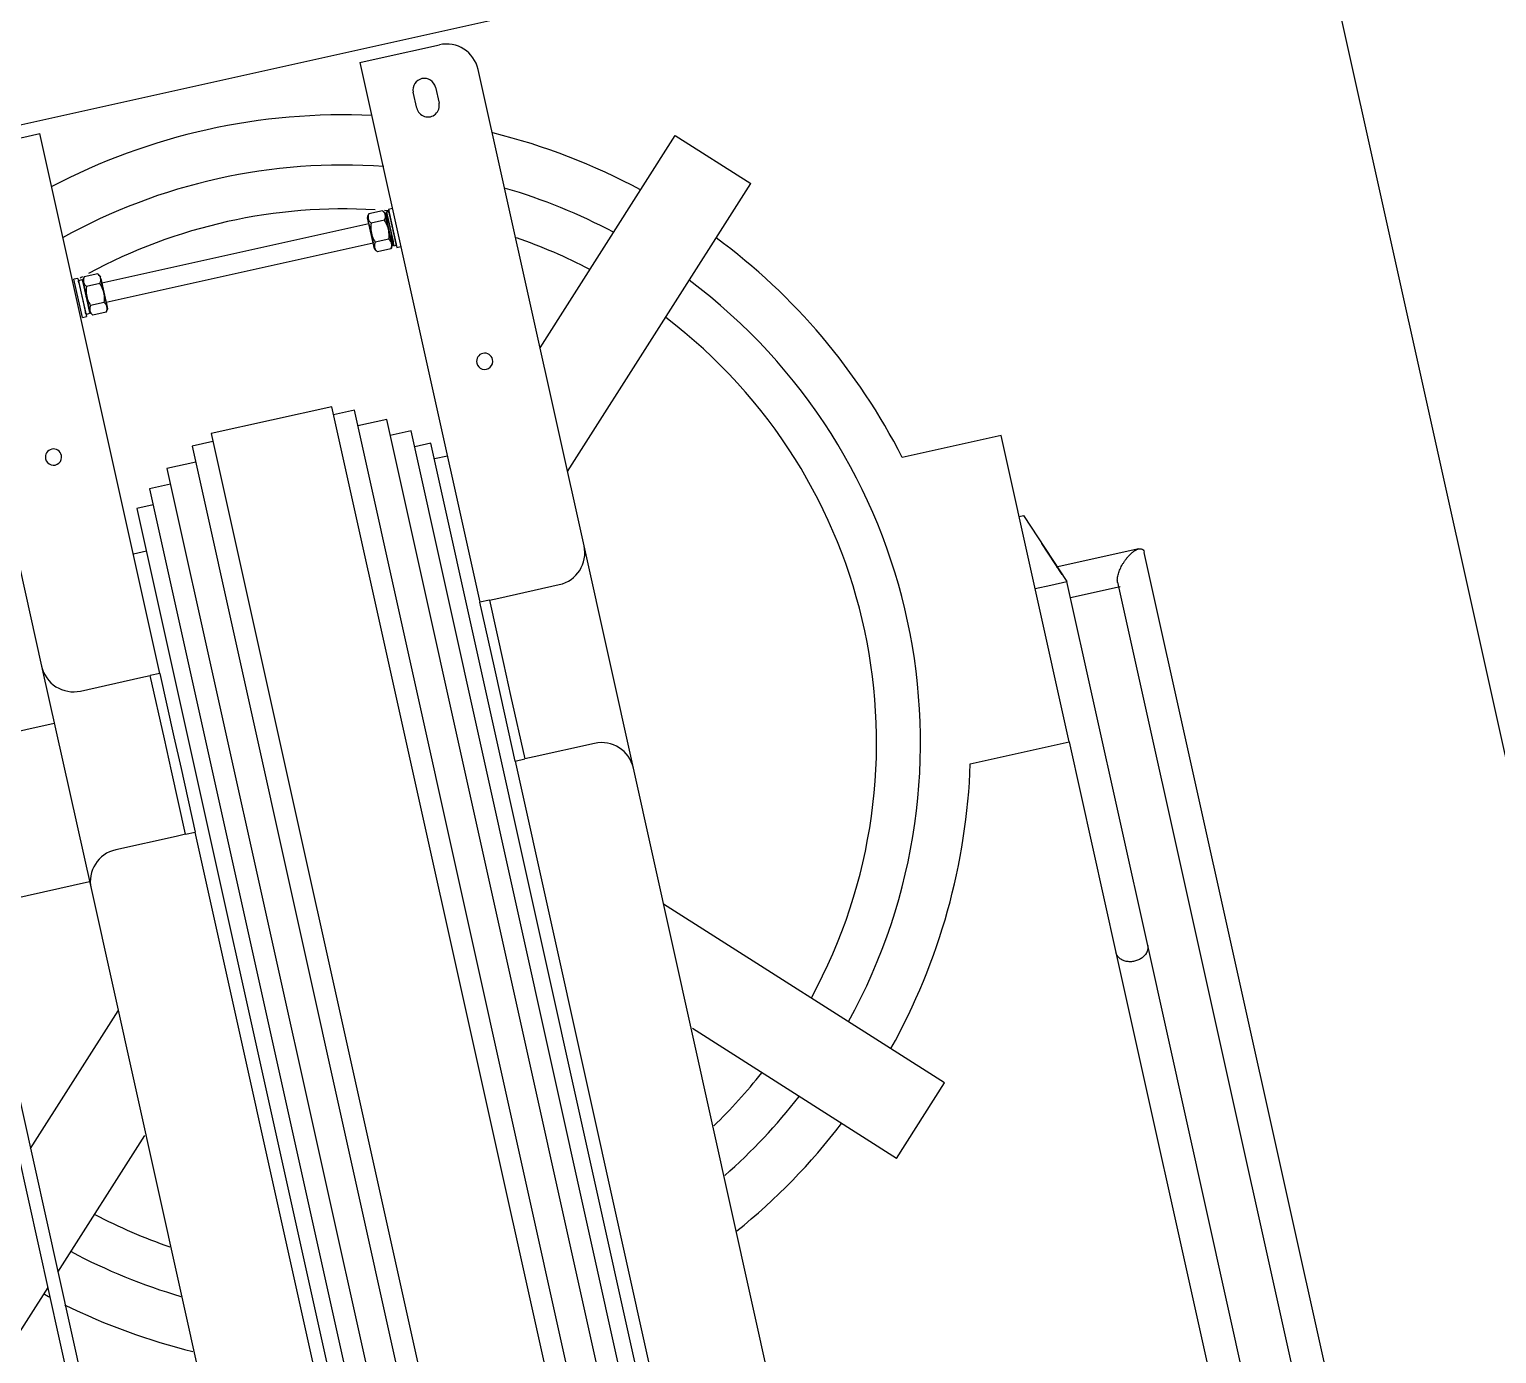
# Model space of a CAD drawing. Header units: millimetres. Extents: x -1534340 to 1713810, y -1348191 to 1114081.
# Drawn here: x 1305685 to 1306587, y -649698 to -648884 of the extents above; entities that cross this region are included whole.
import ezdxf

# ---------------------------------------------------------------- set-up
doc = ezdxf.new("R2010")
doc.units = ezdxf.units.MM
doc.header["$LTSCALE"] = 100
for name, color, linetype in [('ccu12-Manh', 8, 'Continuous'), ('KT-Kich thuoc', 9, 'Continuous'), ('SPE-MEP-Electric', 46, 'Continuous'), ('Xref_ST_MBDV Cot vach 30.7.2022$0$Xref_ST_MBDV Cot vach 30.7.2022|Xref_ST_MBDV Cot vach 30.7.2022|Xref_ST_MBDV Cot vach 30.7.2022|Xref_ST_MBDV Cot vach 30.7.2022|A-WALL-PATT', 251, 'Continuous')]:
    doc.layers.add(name, color=color, linetype=linetype)

# ---------------------------------------------------------------- blocks, each defined once
blk = doc.blocks.new('Xref_ST_MBDV Cot vach 30.7.2022$0$Tuong Vay01-flat-1')
at = {"layer": 'Xref_ST_MBDV Cot vach 30.7.2022$0$Xref_ST_MBDV Cot vach 30.7.2022|Xref_ST_MBDV Cot vach 30.7.2022|Xref_ST_MBDV Cot vach 30.7.2022|Xref_ST_MBDV Cot vach 30.7.2022|A-WALL-PATT'}
h = blk.add_hatch(dxfattribs=at)
h.set_pattern_fill('ACET-2D-VATLIEU04', color=256, scale=50, pattern_type=2)
h.set_pattern_definition([(50, (-11139561.84, -1407213.45), (-225.902474, 189.5546825), [37.5, -412.5]), (355, (-11139561.84, -1407213.45), (32.127212, 367.215716), [30, -330]), (100.4514, (-11139531.95, -1407216.06), (-341.231527, -62.944187), [31.870095, -350.571056]), (46.1842, (-11139561.84, -1407113.45), (-319.180497, 306.252097), [56.25, -618.75]), (96.6356, (-11139517.37, -1407120.34), (-516.995922, -60.144022), [47.805144, -525.8565]), (351.1842, (-11139561.84, -1407113.45), (84.740774, 546.39543), [45, -495]), (21, (-11139511.84, -1407138.45), (-105.680822, 275.3079534), [37.5, -412.5]), (326, (-11139511.84, -1407138.45), (206.128805, 305.59852), [30, -330]), (71.4514, (-11139486.97, -1407155.22), (-328.963765, 110.380101), [31.870095, -350.571056]), (37.5, (-11139561.84, -1407213.45), (-78.1345294, 101.8269012), [0, -326, 0, -335, 0, -331.25]), (7.5, (-11139561.84, -1407213.45), (-23.2793464, 176.824191), [0, -191, 0, -318.5, 0, -126.25]), (327.5, (-11139673.34, -1407213.45), (71.9444175, 112.9301145), [0, -125, 0, -390, 0, -517.5000003]), (317.5, (-11139723.34, -1407213.45), (158.0205496, 172.449169), [0, -162.5, 0, -259, 0, -367.5]), (45, (-11139561.84, -1407213.45), (-150.260191, 150.260191), []), (45, (-11139561.84, -1407152.2), (-150.260191, 150.260191), [])])
h.paths.add_polyline_path([(-82665.42, -118500.01), (-81837.42, -121132.03), (-80902.72, -123728.08), (-79862.88, -126283.84), (-78719.64, -128795.04), (-77474.9, -131257.52), (-76130.73, -133667.15), (-74689.38, -136019.95), (-73153.23, -138311.98), (-71524.86, -140539.43), (-69806.97, -142698.6), (-68002.42, -144785.88), (-66114.21, -146797.8), (-64145.5, -148731.01), (-62099.55, -150582.3), (-59979.78, -152348.57), (-57789.72, -154026.89), (-55533, -155614.47), (-53213.4, -157108.65), (-50834.77, -158506.95), (-48401.07, -159807.05), (-45916.36, -161006.78), (-43384.77, -162104.14), (-40810.51, -163097.3), (-38197.89, -163984.61), (-35551.23, -164764.6), (-32874.96, -165435.95), (-30173.53, -165997.57), (-27451.45, -166448.5), (-24701.85, -166789.32), (-4396.73, -168938.26), (36420.02, -167648.22), (41836.49, -160718.64), (12445.39, -24367.66), (8472.91, -9248.97), (-4718.71, -5521.4), (-10557.46, -9946.82), (-34021.19, -27848.25), (-39776.65, -32008.57), (-41248.86, -35293.77), (-45787.32, -38574.38), (-49368.49, -38942), (-57644.19, -44924.07), (-59844.65, -46601.45), (-61968.93, -48362.3), (-64019.6, -50208.35), (-65993.25, -52136.53), (-67886.59, -54143.62), (-69696.47, -56226.28), (-71419.87, -58381.05), (-73053.94, -60604.33), (-74595.93, -62892.43), (-76043.3, -65241.53), (-77393.62, -67647.73), (-78644.64, -70107.01), (-79794.3, -72615.29), (-80840.66, -75168.38), (-81782, -77762.03), (-82616.74, -80391.93), (-83343.48, -83053.69), (-83961.03, -85742.89), (-84468.35, -88455.04), (-84864.6, -91185.63), (-85149.11, -93930.12), (-85321.41, -96683.6), (-85381.3, -99529.51), (-85328.5, -102200.84), (-85163.21, -104955.39), (-84885.7, -107700.59), (-84496.43, -110432.19), (-83996.05, -113145.63), (-83385.37, -115836.4)], flags=16)
h.paths.add_polyline_path([(-83625.46, -118780.63), (-82785.21, -121451.59), (-81836.68, -124086.04), (-80781.46, -126679.6), (-79621.31, -129227.95), (-78358.15, -131726.85), (-76994.1, -134172.14), (-75531.43, -136559.73), (-73972.56, -138885.67), (-72320.1, -141146.07), (-70576.8, -143337.18), (-68745.55, -145455.33), (-66829.42, -147497.01), (-64831.58, -149458.82), (-62755.37, -151337.49), (-60604.25, -153129.89), (-58381.78, -154833.04), (-56091.69, -156444.1), (-53737.77, -157960.38), (-51323.96, -159379.37), (-48854.26, -160698.7), (-46332.79, -161916.18), (-43763.75, -163029.77), (-41151.42, -164037.62), (-38500.15, -164938.06), (-35814.34, -165729.58), (-33098.48, -166410.87), (-30357.09, -166980.79), (-27594.73, -167438.39), (-24815.99, -167782.83), (-4433.74, -169939.93), (36919.56, -168632.94), (42912.69, -160965.6), (13418.23, -24135.12), (9294.84, -8442.07), (-4925.94, -4423.69), (-11162.76, -9150.82), (-34617.48, -27045.38), (-40579.63, -31355.1), (-42051.84, -34640.3), (-46155.98, -37606.97), (-49737.15, -37974.59), (-58240.31, -44121.08), (-60467.12, -45818.54), (-62622.82, -47605.44), (-64703.82, -49478.79), (-66706.66, -51435.49), (-68628.01, -53472.27), (-70464.67, -55585.74), (-72213.56, -57772.38), (-73871.8, -60028.55), (-75436.6, -62350.49), (-76905.37, -64734.35), (-78275.67, -67176.14), (-79545.2, -69671.8), (-80711.86, -72217.17), (-81773.71, -74808.03), (-82728.97, -77440.05), (-83576.05, -80108.85), (-84313.55, -82809.98), (-84940.23, -85538.96), (-85455.06, -88291.23), (-85857.17, -91062.22), (-86145.89, -93847.3), (-86320.76, -96641.84), (-86381.51, -99528.87), (-86327.91, -102240.68), (-86160.19, -105035.66), (-85878.58, -107821.47), (-85483.55, -110593.48), (-84975.76, -113347.05), (-84356.06, -116077.62)])
blk = doc.blocks.new('A$C3D120D72')
for p, q in [((-1399.98, 2290.01), (-1400, 0.01)), ((-462.44, 343.62), (-462.42, 2221.96)), ((-454.42, 2221.96), (-454.44, 343.62)), ((-742.22, 2184.88), (-742.24, 210.71)), ((-666.24, 210.71), (-666.22, 2184.88)), ((-755.32, 2179.88), (-755.34, 215.71)), ((-653.14, 215.71), (-653.12, 2179.88)), ((-773.42, 2169.88), (-773.44, 225.71)), ((-635.04, 225.71), (-635.02, 2169.88)), ((-786.62, 2159.88), (-786.64, 235.71)), ((-621.84, 235.71), (-621.82, 2159.88)), ((-796.82, 2149.88), (-796.84, 245.71)), ((-611.64, 245.71), (-611.62, 2149.88)), ((-1210.4, 1989.13), (-1210.41, 406.46)), ((-1190.41, 420.8), (-1190.4, 1974.8)), ((-805.03, 447.79), (-805.02, 1947.79)), ((-603.42, 1947.79), (-603.43, 447.79)), ((-875.02, 1927.79), (-875.03, 467.79)), ((-533.43, 467.79), (-533.42, 1927.79)), ((-1160.06, 1035.22), (-1160.07, 642.8)), ((-1140.07, 642.8), (-1140.06, 1035.22)), ((-980.94, 737.13), (-1019.83, 698.24)), ((-980.94, 737.13), (-875.75, 631.94)), ((-423.19, 732.8), (-454.43, 701.55)), ((-1019.83, 698.24), (-875.03, 553.44)), ((-462.43, 693.55), (-532.78, 623.21)), ((-1160.07, 642.8), (-1160.07, 413.63)), ((-1140.07, 510.09), (-1140.07, 642.8)), ((-462.43, 615.77), (-533.43, 544.77)), ((-1140.07, 510.09), (-1140.07, 317.17)), ((-1077.82, 510.09), (-1140.07, 510.09)), ((-875.03, 467.79), (-875.04, 327.79)), ((-533.44, 327.79), (-533.43, 467.79)), ((-533.43, 463.63), (-462.43, 463.62)), ((-855.03, 447.79), (-817.03, 447.79)), ((-817.03, 447.79), (-811.03, 447.79)), ((-811.04, 407.79), (-811.03, 447.79)), ((-805.03, 447.79), (-811.03, 447.79)), ((-805.03, 447.79), (-805.04, 407.79)), ((-603.44, 407.79), (-603.43, 447.79)), ((-597.43, 447.79), (-603.43, 447.79)), ((-597.43, 447.79), (-597.44, 407.79)), ((-597.43, 447.79), (-591.43, 447.79)), ((-591.43, 447.79), (-553.43, 447.79)), ((-1160.07, 423.63), (-1191.36, 423.63)), ((-1150.07, 413.63), (-1160.07, 413.63)), ((-1142.75, 368.27), (-1160.07, 413.63)), ((-1158.18, 408.69), (-1150.08, 387.46)), ((-1140.07, 413.63), (-1150.07, 413.63)), ((-811.04, 387.79), (-811.04, 407.79)), ((-805.04, 407.79), (-805.04, 387.79)), ((-603.44, 387.79), (-603.44, 407.79)), ((-597.44, 407.79), (-597.44, 387.79)), ((-1207.58, 403.63), (-1155.59, 403.63)), ((-811.04, 347.79), (-811.04, 387.79)), ((-805.04, 387.79), (-805.04, 347.79)), ((-603.44, 347.79), (-603.44, 387.79)), ((-597.44, 387.79), (-597.44, 347.79)), ((-1140.07, 368.27), (-1142.75, 368.27)), ((-462.44, 363.62), (-533.44, 363.63)), ((-817.04, 347.79), (-855.04, 347.79)), ((-811.04, 347.79), (-817.04, 347.79)), ((-811.04, 347.79), (-805.04, 347.79)), ((-805.04, 7.79), (-805.04, 347.79)), ((-603.44, 347.79), (-603.44, 7.79)), ((-603.44, 347.79), (-597.44, 347.79)), ((-591.44, 347.79), (-597.44, 347.79)), ((-553.44, 347.79), (-591.44, 347.79)), ((-875.04, 327.79), (-875.04, 27.79)), ((-533.44, 27.79), (-533.44, 327.79)), ((-1140.07, 317.17), (-1077.82, 317.17)), ((-875.04, 280.96), (-1023.41, 132.59)), ((-611.64, 272.71), (-603.44, 272.71)), ((-805.04, 255.71), (-796.84, 255.71)), ((-796.84, 245.71), (-786.64, 245.71)), ((-621.84, 245.71), (-611.64, 245.71)), ((-786.64, 235.71), (-773.44, 235.71)), ((-635.04, 235.71), (-621.84, 235.71)), ((-773.44, 225.71), (-755.34, 225.71)), ((-653.14, 225.71), (-635.04, 225.71)), ((-755.34, 215.71), (-742.24, 215.71)), ((-742.24, 210.71), (-666.24, 210.71)), ((-666.24, 215.71), (-653.14, 215.71)), ((-875.04, 203.17), (-984.52, 93.69)), ((-984.52, 93.69), (-1023.41, 132.59)), ((-802.54, 123.79), (-805.04, 123.79)), ((-802.54, 99.79), (-802.54, 123.79)), ((-800.96, 122.38), (-801.84, 122.38)), ((-800.96, 122.38), (-801.84, 122.38)), ((-800.96, 122.38), (-800.96, 115.8)), ((-800.96, 101.2), (-800.96, 122.38)), ((-800.96, 122.38), (-800.96, 115.8)), ((-800.96, 115.8), (-800.96, 122.38)), ((-800.96, 103.85), (-800.96, 119.74)), ((-800.96, 119.74), (-800.96, 115.77)), ((-800.96, 115.77), (-800.96, 119.74)), ((-800.96, 119.74), (-800.96, 115.77)), ((-800, 101.62), (-800, 121.96)), ((-800, 121.96), (-800, 101.62)), ((-800, 101.62), (-800, 121.96)), ((-800, 121.96), (-800, 101.62)), ((-799.93, 122.08), (-799.67, 122.52)), ((-799.93, 122.08), (-799.93, 102.89)), ((-799.93, 102.89), (-799.93, 122.08)), ((-799.93, 122.08), (-799.93, 102.89)), ((-799.93, 102.89), (-799.93, 122.08)), ((-798.78, 123.79), (-790.23, 123.79)), ((-798.78, 117.79), (-790.23, 117.79)), ((-789.08, 122.08), (-788.84, 121.63)), ((-788.83, 118.74), (-788.83, 121.62)), ((-788.83, 121.62), (-788.83, 101.97)), ((-788.83, 118.74), (-788.83, 121.62)), ((-788.83, 121.62), (-788.83, 118.74)), ((-620.64, 117.79), (-788.83, 117.79)), ((-788.83, 105.79), (-788.83, 117.79)), ((-620.64, 122.07), (-620.38, 122.52)), ((-620.64, 122.07), (-620.64, 117.84)), ((-620.64, 102.89), (-620.64, 122.07)), ((-620.64, 122.07), (-620.64, 117.84)), ((-620.64, 117.84), (-620.64, 122.07)), ((-620.64, 117.79), (-620.64, 105.79)), ((-619.49, 123.79), (-610.94, 123.79)), ((-619.49, 117.79), (-610.94, 117.79)), ((-609.79, 122.08), (-609.54, 121.62)), ((-609.54, 101.97), (-609.54, 121.62)), ((-609.54, 121.62), (-609.54, 101.97)), ((-609.54, 101.97), (-609.54, 121.62)), ((-609.54, 121.62), (-609.54, 101.97)), ((-607.64, 122.38), (-608.84, 122.38)), ((-604.44, 123.79), (-606.94, 123.79)), ((-606.94, 99.79), (-606.94, 123.79)), ((-604.44, 123.79), (-604.44, 99.79)), ((-799.94, 113.26), (-799.94, 113.65)), ((-805.04, 99.79), (-802.54, 99.79)), ((-801.84, 101.2), (-800.96, 101.2)), ((-801.84, 101.2), (-800.96, 101.2)), ((-800.96, 107.82), (-800.96, 103.85)), ((-800.96, 103.85), (-800.96, 107.82)), ((-800.96, 107.82), (-800.96, 103.85)), ((-800.96, 107.79), (-800.96, 101.2)), ((-800.96, 107.79), (-800.96, 101.2)), ((-800.96, 101.2), (-800.96, 107.79)), ((-799.93, 101.86), (-799.93, 101.51)), ((-799.93, 101.51), (-799.93, 101.86)), ((-799.93, 101.86), (-799.93, 101.51)), ((-799.93, 101.51), (-799.93, 101.86)), ((-799.93, 101.51), (-799.93, 101.51)), ((-798.78, 105.79), (-790.23, 105.79)), ((-798.78, 99.8), (-790.23, 99.8)), ((-788.83, 105.79), (-620.64, 105.79)), ((-788.83, 101.97), (-788.83, 104.85)), ((-788.83, 101.97), (-788.83, 104.85)), ((-788.83, 104.85), (-788.83, 101.97)), ((-620.64, 105.74), (-620.64, 102.89)), ((-620.64, 105.74), (-620.64, 102.89)), ((-620.64, 102.89), (-620.64, 105.74)), ((-620.64, 101.86), (-620.64, 101.51)), ((-620.64, 101.51), (-620.64, 101.86)), ((-620.64, 101.86), (-620.64, 101.51)), ((-620.64, 101.51), (-620.64, 101.86)), ((-620.64, 101.51), (-620.64, 101.51)), ((-619.49, 105.79), (-610.94, 105.79)), ((-619.49, 99.79), (-610.94, 99.79)), ((-608.84, 101.2), (-607.64, 101.2)), ((-606.94, 99.79), (-604.44, 99.79)), ((-847.04, 32.75), (-847.04, 42.75)), ((-833.04, 42.75), (-833.04, 32.75)), ((-1400, 0.01), (0, 0)), ((-817.04, 7.79), (-855.04, 7.79)), ((-805.04, 7.79), (-817.04, 7.79)), ((-591.44, 7.79), (-603.44, 7.79))]:
    blk.add_line(p, q)
at = {"flags": 128}
for points in [[(-802.54, 121.68), (-802.54, 121.71), (-802.53, 121.74), (-802.53, 121.77), (-802.53, 121.8), (-802.52, 121.82), (-802.52, 121.85), (-802.51, 121.88), (-802.5, 121.9), (-802.49, 121.93), (-802.48, 121.96), (-802.47, 121.98), (-802.46, 122.01), (-802.44, 122.03), (-802.43, 122.06), (-802.41, 122.08), (-802.4, 122.1), (-802.38, 122.12), (-802.36, 122.15), (-802.34, 122.17), (-802.32, 122.19), (-802.3, 122.2), (-802.28, 122.22), (-802.26, 122.24), (-802.24, 122.26), (-802.22, 122.27), (-802.19, 122.29), (-802.17, 122.3), (-802.14, 122.31), (-802.12, 122.33), (-802.09, 122.34), (-802.06, 122.35), (-802.04, 122.35), (-802.01, 122.36), (-801.98, 122.37), (-801.96, 122.37), (-801.93, 122.38), (-801.9, 122.38), (-801.87, 122.38), (-801.84, 122.38), (-801.84, 122.38)], [(-802.54, 120.97), (-802.54, 121.11), (-802.54, 121.24), (-802.54, 121.35), (-802.54, 121.44), (-802.54, 121.52), (-802.54, 121.58), (-802.54, 121.63), (-802.54, 121.66), (-802.54, 121.68)], [(-802.54, 121.68), (-802.54, 121.68), (-802.54, 121.65), (-802.54, 121.61), (-802.54, 121.56), (-802.54, 121.49), (-802.54, 121.4), (-802.54, 121.3), (-802.54, 121.18), (-802.54, 121.05), (-802.54, 120.9), (-802.54, 120.74), (-802.54, 120.57), (-802.54, 120.38), (-802.54, 120.17), (-802.54, 119.96), (-802.54, 119.73), (-802.54, 119.48), (-802.54, 119.23), (-802.54, 118.96), (-802.54, 118.68), (-802.54, 118.39), (-802.54, 118.1), (-802.54, 117.79), (-802.54, 117.47), (-802.54, 117.14), (-802.54, 116.8), (-802.54, 116.46), (-802.54, 116.1), (-802.54, 115.74), (-802.54, 115.38), (-802.54, 115.01), (-802.54, 114.63), (-802.54, 114.25), (-802.54, 113.86), (-802.54, 113.47), (-802.54, 113.08), (-802.54, 112.69), (-802.54, 112.3), (-802.54, 111.9), (-802.54, 111.5), (-802.54, 111.11), (-802.54, 110.72), (-802.54, 110.32), (-802.54, 109.93), (-802.54, 109.55), (-802.54, 109.16), (-802.54, 108.78), (-802.54, 108.41), (-802.54, 108.04), (-802.54, 107.68), (-802.54, 107.32), (-802.54, 106.97), (-802.54, 106.63), (-802.54, 106.3), (-802.54, 105.97), (-802.54, 105.66), (-802.54, 105.35), (-802.54, 105.06), (-802.54, 104.77), (-802.54, 104.5), (-802.54, 104.24), (-802.54, 103.99), (-802.54, 103.75), (-802.54, 103.53), (-802.54, 103.32), (-802.54, 103.12), (-802.54, 102.94), (-802.54, 102.77), (-802.54, 102.61), (-802.54, 102.47), (-802.54, 102.35), (-802.54, 102.24), (-802.54, 102.15), (-802.54, 102.07), (-802.54, 102), (-802.54, 101.95), (-802.54, 101.92), (-802.54, 101.91)], [(-802.14, 122.31), (-802.12, 122.33), (-802.09, 122.34), (-802.06, 122.35), (-802.04, 122.35), (-802.01, 122.36), (-801.98, 122.37), (-801.96, 122.37), (-801.93, 122.38), (-801.9, 122.38), (-801.87, 122.38), (-801.84, 122.38), (-801.84, 122.38)], [(-800.96, 119.74), (-800.79, 120.23), (-800.6, 120.71), (-800.39, 121.18), (-800.17, 121.64), (-800, 121.96)], [(-800.96, 119.74), (-800.79, 120.23), (-800.6, 120.71), (-800.39, 121.18), (-800.17, 121.64), (-800, 121.96)], [(-800, 121.96), (-799.98, 121.94), (-799.98, 121.91), (-799.97, 121.88), (-799.96, 121.86), (-799.95, 121.83), (-799.95, 121.8), (-799.94, 121.78), (-799.94, 121.75), (-799.94, 121.72), (-799.94, 121.69), (-799.94, 121.68)], [(-800, 121.96), (-799.98, 121.94), (-799.98, 121.91), (-799.97, 121.88), (-799.96, 121.86), (-799.95, 121.83), (-799.95, 121.8), (-799.94, 121.78), (-799.94, 121.75), (-799.94, 121.72), (-799.94, 121.69), (-799.94, 121.68)], [(-799.94, 121.68), (-799.94, 121.68), (-799.94, 121.65), (-799.94, 121.61), (-799.94, 121.56), (-799.94, 121.49), (-799.94, 121.4), (-799.94, 121.3), (-799.94, 121.18), (-799.94, 121.05), (-799.94, 120.9), (-799.94, 120.74)], [(-799.94, 101.9), (-799.94, 101.91), (-799.94, 101.94), (-799.94, 101.97), (-799.94, 102.03), (-799.94, 102.1), (-799.94, 102.19), (-799.94, 102.29), (-799.94, 102.41), (-799.94, 102.54), (-799.94, 102.68), (-799.94, 102.85), (-799.94, 103.02), (-799.94, 103.21), (-799.94, 103.41), (-799.94, 103.63), (-799.94, 103.86), (-799.94, 104.1), (-799.94, 104.36), (-799.94, 104.62), (-799.94, 104.9), (-799.94, 105.19), (-799.94, 105.49), (-799.94, 105.8), (-799.94, 106.12), (-799.94, 106.45), (-799.94, 106.79), (-799.94, 107.13), (-799.94, 107.48), (-799.94, 107.84), (-799.94, 108.21), (-799.94, 108.58), (-799.94, 108.96), (-799.94, 109.34), (-799.94, 109.72), (-799.94, 110.11), (-799.94, 110.5), (-799.94, 110.9), (-799.94, 111.29), (-799.94, 111.69), (-799.94, 112.08), (-799.94, 112.48), (-799.94, 112.87), (-799.94, 113.26), (-799.94, 113.65), (-799.94, 114.04), (-799.94, 114.42), (-799.94, 114.8), (-799.94, 115.18), (-799.94, 115.55), (-799.94, 115.91), (-799.94, 116.27), (-799.94, 116.61), (-799.94, 116.96), (-799.94, 117.29), (-799.94, 117.61), (-799.94, 117.93), (-799.94, 118.23), (-799.94, 118.53), (-799.94, 118.81), (-799.94, 119.09), (-799.94, 119.35), (-799.94, 119.6), (-799.94, 119.83), (-799.94, 120.06), (-799.94, 120.27), (-799.94, 120.47), (-799.94, 120.65), (-799.94, 120.82), (-799.94, 120.97), (-799.94, 121.11), (-799.94, 121.24), (-799.94, 121.35), (-799.94, 121.44), (-799.94, 121.52), (-799.94, 121.58), (-799.94, 121.63), (-799.94, 121.66), (-799.94, 121.68)], [(-799.94, 121.68), (-799.94, 121.68), (-799.94, 121.65), (-799.94, 121.61), (-799.94, 121.56), (-799.94, 121.49), (-799.94, 121.4), (-799.94, 121.3), (-799.94, 121.18)], [(-799.94, 121.11), (-799.94, 121.24), (-799.94, 121.35), (-799.94, 121.44), (-799.94, 121.52), (-799.94, 121.58), (-799.94, 121.63), (-799.94, 121.66), (-799.94, 121.68)], [(-799.94, 119.09), (-799.94, 119.35), (-799.94, 119.6), (-799.94, 119.83)], [(-799.94, 119.73), (-799.94, 119.48), (-799.94, 119.23)], [(-799.94, 119.73), (-799.94, 119.48), (-799.94, 119.23)], [(-799.93, 122.08), (-799.67, 122.52), (-799.39, 122.95), (-799.1, 123.38), (-798.78, 123.79), (-798.78, 123.79)], [(-790.23, 123.79), (-789.92, 123.38), (-789.62, 122.96), (-789.34, 122.53), (-789.08, 122.08), (-788.84, 121.63), (-788.83, 121.62)], [(-620.64, 122.07), (-620.38, 122.52), (-620.1, 122.95), (-619.8, 123.37), (-619.49, 123.79), (-619.49, 123.79)], [(-610.94, 123.79), (-610.63, 123.38), (-610.33, 122.96), (-610.05, 122.52), (-609.79, 122.08), (-609.54, 121.62), (-609.54, 121.62)], [(-609.54, 121.68), (-609.54, 121.71), (-609.53, 121.74), (-609.53, 121.77), (-609.53, 121.79), (-609.52, 121.82), (-609.52, 121.85), (-609.51, 121.88), (-609.5, 121.9), (-609.49, 121.93), (-609.48, 121.95), (-609.47, 121.98), (-609.46, 122.01), (-609.44, 122.03), (-609.43, 122.05), (-609.41, 122.08), (-609.4, 122.1), (-609.38, 122.12), (-609.36, 122.14), (-609.34, 122.16), (-609.32, 122.18), (-609.3, 122.2), (-609.28, 122.22), (-609.26, 122.24), (-609.24, 122.26), (-609.22, 122.27), (-609.19, 122.29), (-609.17, 122.3), (-609.14, 122.31), (-609.12, 122.32), (-609.09, 122.33), (-609.06, 122.34), (-609.04, 122.35), (-609.01, 122.36), (-608.98, 122.37), (-608.96, 122.37), (-608.93, 122.38), (-608.9, 122.38), (-608.87, 122.38), (-608.84, 122.38), (-608.84, 122.38)], [(-609.54, 103.86), (-609.54, 104.1), (-609.54, 104.36), (-609.54, 104.62), (-609.54, 104.9), (-609.54, 105.19), (-609.54, 105.49), (-609.54, 105.8), (-609.54, 106.12), (-609.54, 106.45), (-609.54, 106.79), (-609.54, 107.13), (-609.54, 107.48), (-609.54, 107.84), (-609.54, 108.21), (-609.54, 108.58), (-609.54, 108.96), (-609.54, 109.34), (-609.54, 109.72), (-609.54, 110.11), (-609.54, 110.5), (-609.54, 110.9), (-609.54, 111.29), (-609.54, 111.69), (-609.54, 112.08), (-609.54, 112.48), (-609.54, 112.87), (-609.54, 113.26), (-609.54, 113.65), (-609.54, 114.04), (-609.54, 114.42), (-609.54, 114.8), (-609.54, 115.18), (-609.54, 115.55), (-609.54, 115.91), (-609.54, 116.26), (-609.54, 116.61), (-609.54, 116.95), (-609.54, 117.29), (-609.54, 117.61), (-609.54, 117.93), (-609.54, 118.23), (-609.54, 118.53), (-609.54, 118.81), (-609.54, 119.09), (-609.54, 119.35), (-609.54, 119.6), (-609.54, 119.83), (-609.54, 120.06), (-609.54, 120.27), (-609.54, 120.46), (-609.54, 120.65), (-609.54, 120.82), (-609.54, 120.97), (-609.54, 121.11), (-609.54, 121.24), (-609.54, 121.35), (-609.54, 121.44), (-609.54, 121.52), (-609.54, 121.58), (-609.54, 121.63), (-609.54, 121.66), (-609.54, 121.68)], [(-609.54, 121.68), (-609.54, 121.67), (-609.54, 121.65), (-609.54, 121.61), (-609.54, 121.56), (-609.54, 121.49), (-609.54, 121.4), (-609.54, 121.3), (-609.54, 121.18), (-609.54, 121.05), (-609.54, 120.9), (-609.54, 120.74), (-609.54, 120.56), (-609.54, 120.37), (-609.54, 120.17), (-609.54, 119.95), (-609.54, 119.72), (-609.54, 119.48), (-609.54, 119.23), (-609.54, 118.96), (-609.54, 118.68), (-609.54, 118.39), (-609.54, 118.09), (-609.54, 117.78), (-609.54, 117.46), (-609.54, 117.14), (-609.54, 116.8), (-609.54, 116.45), (-609.54, 116.1), (-609.54, 115.74), (-609.54, 115.38), (-609.54, 115), (-609.54, 114.63), (-609.54, 114.25), (-609.54, 113.86), (-609.54, 113.47), (-609.54, 113.08), (-609.54, 112.69), (-609.54, 112.29), (-609.54, 111.9), (-609.54, 111.5), (-609.54, 111.11), (-609.54, 110.71), (-609.54, 110.32), (-609.54, 109.93), (-609.54, 109.55), (-609.54, 109.16), (-609.54, 108.78), (-609.54, 108.41), (-609.54, 108.04), (-609.54, 107.68), (-609.54, 107.32), (-609.54, 106.97), (-609.54, 106.63), (-609.54, 106.3), (-609.54, 105.97), (-609.54, 105.66), (-609.54, 105.35), (-609.54, 105.06), (-609.54, 104.77), (-609.54, 104.5), (-609.54, 104.24), (-609.54, 103.99), (-609.54, 103.75), (-609.54, 103.53), (-609.54, 103.32), (-609.54, 103.12), (-609.54, 102.94), (-609.54, 102.77), (-609.54, 102.61), (-609.54, 102.47), (-609.54, 102.35), (-609.54, 102.24), (-609.54, 102.14), (-609.54, 102.06), (-609.54, 102), (-609.54, 101.95), (-609.54, 101.92), (-609.54, 101.9)], [(-609.54, 121.65), (-609.54, 121.61), (-609.54, 121.56), (-609.54, 121.49), (-609.54, 121.4), (-609.54, 121.3), (-609.54, 121.18), (-609.54, 121.05), (-609.54, 120.9), (-609.54, 120.74), (-609.54, 120.56), (-609.54, 120.37), (-609.54, 120.17), (-609.54, 119.95), (-609.54, 119.72), (-609.54, 119.48), (-609.54, 119.23), (-609.54, 118.96), (-609.54, 118.68), (-609.54, 118.39), (-609.54, 118.09), (-609.54, 117.78), (-609.54, 117.46), (-609.54, 117.14), (-609.54, 116.8), (-609.54, 116.45), (-609.54, 116.1), (-609.54, 115.74), (-609.54, 115.38), (-609.54, 115), (-609.54, 114.63), (-609.54, 114.25), (-609.54, 113.86), (-609.54, 113.47), (-609.54, 113.08), (-609.54, 112.69), (-609.54, 112.29), (-609.54, 111.9), (-609.54, 111.5), (-609.54, 111.11), (-609.54, 110.71), (-609.54, 110.32), (-609.54, 109.93), (-609.54, 109.55), (-609.54, 109.16), (-609.54, 108.78), (-609.54, 108.41), (-609.54, 108.04), (-609.54, 107.68), (-609.54, 107.32), (-609.54, 106.97), (-609.54, 106.63), (-609.54, 106.3), (-609.54, 105.97), (-609.54, 105.66), (-609.54, 105.35), (-609.54, 105.06), (-609.54, 104.77), (-609.54, 104.5), (-609.54, 104.24), (-609.54, 103.99), (-609.54, 103.75), (-609.54, 103.53), (-609.54, 103.32), (-609.54, 103.12), (-609.54, 102.94), (-609.54, 102.77), (-609.54, 102.61), (-609.54, 102.47), (-609.54, 102.35), (-609.54, 102.24), (-609.54, 102.14), (-609.54, 102.06), (-609.54, 102), (-609.54, 101.95), (-609.54, 101.92), (-609.54, 101.9)], [(-609.54, 103.86), (-609.54, 104.1), (-609.54, 104.36), (-609.54, 104.62), (-609.54, 104.9), (-609.54, 105.19), (-609.54, 105.49), (-609.54, 105.8), (-609.54, 106.12), (-609.54, 106.45), (-609.54, 106.79), (-609.54, 107.13), (-609.54, 107.48), (-609.54, 107.84), (-609.54, 108.21), (-609.54, 108.58), (-609.54, 108.96), (-609.54, 109.34), (-609.54, 109.72), (-609.54, 110.11), (-609.54, 110.5), (-609.54, 110.9), (-609.54, 111.29), (-609.54, 111.69), (-609.54, 112.08), (-609.54, 112.48), (-609.54, 112.87), (-609.54, 113.26), (-609.54, 113.65), (-609.54, 114.04), (-609.54, 114.42), (-609.54, 114.8), (-609.54, 115.18), (-609.54, 115.55), (-609.54, 115.91), (-609.54, 116.26), (-609.54, 116.61), (-609.54, 116.95), (-609.54, 117.29), (-609.54, 117.61), (-609.54, 117.93), (-609.54, 118.23), (-609.54, 118.53), (-609.54, 118.81), (-609.54, 119.09), (-609.54, 119.35), (-609.54, 119.6), (-609.54, 119.83), (-609.54, 120.06), (-609.54, 120.27), (-609.54, 120.46), (-609.54, 120.65), (-609.54, 120.82), (-609.54, 120.97), (-609.54, 121.11), (-609.54, 121.24), (-609.54, 121.35), (-609.54, 121.44), (-609.54, 121.52), (-609.54, 121.58), (-609.54, 121.63)], [(-609.53, 121.77), (-609.53, 121.79), (-609.52, 121.82), (-609.52, 121.85), (-609.51, 121.88), (-609.5, 121.9), (-609.49, 121.93), (-609.48, 121.95), (-609.47, 121.98), (-609.46, 122.01), (-609.44, 122.03), (-609.43, 122.05), (-609.41, 122.08), (-609.4, 122.1), (-609.38, 122.12), (-609.36, 122.14), (-609.34, 122.16), (-609.32, 122.18), (-609.3, 122.2), (-609.28, 122.22), (-609.26, 122.24), (-609.24, 122.26), (-609.22, 122.27), (-609.19, 122.29), (-609.17, 122.3), (-609.14, 122.31), (-609.12, 122.32), (-609.09, 122.33), (-609.06, 122.34), (-609.04, 122.35), (-609.01, 122.36), (-608.98, 122.37), (-608.96, 122.37), (-608.93, 122.38), (-608.9, 122.38)], [(-607.64, 122.38), (-607.61, 122.38), (-607.58, 122.38), (-607.55, 122.38), (-607.53, 122.37), (-607.5, 122.37), (-607.47, 122.36), (-607.44, 122.35), (-607.42, 122.35), (-607.39, 122.34), (-607.36, 122.33), (-607.34, 122.32), (-607.31, 122.3), (-607.29, 122.29), (-607.27, 122.28), (-607.24, 122.26), (-607.22, 122.24), (-607.2, 122.23), (-607.18, 122.21), (-607.15, 122.19), (-607.14, 122.17), (-607.12, 122.15), (-607.1, 122.13), (-607.08, 122.11), (-607.06, 122.08), (-607.05, 122.06), (-607.03, 122.04), (-607.02, 122.01), (-607.01, 121.99), (-607, 121.96), (-606.98, 121.94), (-606.98, 121.91), (-606.97, 121.88), (-606.96, 121.86), (-606.95, 121.83), (-606.95, 121.8), (-606.94, 121.77), (-606.94, 121.75), (-606.94, 121.72), (-606.94, 121.69), (-606.94, 121.68)], [(-607.39, 122.34), (-607.36, 122.33), (-607.34, 122.32), (-607.31, 122.3), (-607.29, 122.29)], [(-606.94, 121.68), (-606.94, 121.67), (-606.94, 121.65), (-606.94, 121.61), (-606.94, 121.56), (-606.94, 121.49), (-606.94, 121.4), (-606.94, 121.3), (-606.94, 121.18), (-606.94, 121.05), (-606.94, 120.9)], [(-606.94, 101.9), (-606.94, 101.91), (-606.94, 101.93), (-606.94, 101.97), (-606.94, 102.03), (-606.94, 102.1), (-606.94, 102.19), (-606.94, 102.29), (-606.94, 102.4), (-606.94, 102.54), (-606.94, 102.68), (-606.94, 102.84), (-606.94, 103.02), (-606.94, 103.21), (-606.94, 103.41), (-606.94, 103.63), (-606.94, 103.86), (-606.94, 104.1), (-606.94, 104.36), (-606.94, 104.62), (-606.94, 104.9), (-606.94, 105.19), (-606.94, 105.49), (-606.94, 105.8), (-606.94, 106.12), (-606.94, 106.45), (-606.94, 106.79), (-606.94, 107.13), (-606.94, 107.48), (-606.94, 107.84), (-606.94, 108.21), (-606.94, 108.58), (-606.94, 108.96), (-606.94, 109.34), (-606.94, 109.72), (-606.94, 110.11), (-606.94, 110.5), (-606.94, 110.9), (-606.94, 111.29), (-606.94, 111.69), (-606.94, 112.08), (-606.94, 112.48), (-606.94, 112.87), (-606.94, 113.26), (-606.94, 113.65), (-606.94, 114.04), (-606.94, 114.42), (-606.94, 114.8), (-606.94, 115.18), (-606.94, 115.55), (-606.94, 115.91), (-606.94, 116.26), (-606.94, 116.61), (-606.94, 116.95), (-606.94, 117.29), (-606.94, 117.61), (-606.94, 117.93), (-606.94, 118.23), (-606.94, 118.53), (-606.94, 118.81), (-606.94, 119.09), (-606.94, 119.35), (-606.94, 119.6), (-606.94, 119.83), (-606.94, 120.06), (-606.94, 120.27), (-606.94, 120.46), (-606.94, 120.65), (-606.94, 120.82), (-606.94, 120.97), (-606.94, 121.11), (-606.94, 121.24), (-606.94, 121.35), (-606.94, 121.44), (-606.94, 121.52), (-606.94, 121.58), (-606.94, 121.63), (-606.94, 121.66), (-606.94, 121.68)], [(-799.94, 113.86), (-799.94, 113.47), (-799.94, 113.08)], [(-799.94, 113.86), (-799.94, 113.47), (-799.94, 113.08)], [(-799.94, 109.93), (-799.94, 109.55), (-799.94, 109.16)], [(-799.94, 109.93), (-799.94, 109.55), (-799.94, 109.16)], [(-799.94, 108.96), (-799.94, 109.34), (-799.94, 109.72)], [(-802.54, 101.9), (-802.54, 101.91), (-802.54, 101.94), (-802.54, 101.97), (-802.54, 102.03), (-802.54, 102.1), (-802.54, 102.19), (-802.54, 102.29), (-802.54, 102.41), (-802.54, 102.54), (-802.54, 102.68)], [(-801.84, 101.2), (-801.87, 101.2), (-801.89, 101.21), (-801.92, 101.21), (-801.95, 101.21), (-801.98, 101.22), (-802, 101.22), (-802.03, 101.23), (-802.06, 101.24), (-802.08, 101.25), (-802.11, 101.26), (-802.14, 101.27), (-802.16, 101.28), (-802.19, 101.3), (-802.21, 101.31), (-802.23, 101.33), (-802.26, 101.34), (-802.28, 101.36), (-802.3, 101.38), (-802.32, 101.4), (-802.34, 101.42), (-802.36, 101.44), (-802.38, 101.46), (-802.39, 101.48), (-802.41, 101.5), (-802.43, 101.53), (-802.44, 101.55), (-802.45, 101.57), (-802.47, 101.6), (-802.48, 101.62), (-802.49, 101.65), (-802.5, 101.68), (-802.51, 101.7), (-802.52, 101.73), (-802.52, 101.76), (-802.53, 101.78), (-802.53, 101.81), (-802.53, 101.84), (-802.54, 101.87), (-802.54, 101.9), (-802.54, 101.9)], [(-801.84, 101.2), (-801.87, 101.2), (-801.89, 101.21), (-801.92, 101.21), (-801.95, 101.21), (-801.98, 101.22), (-802, 101.22), (-802.03, 101.23), (-802.06, 101.24), (-802.08, 101.25), (-802.11, 101.26), (-802.14, 101.27), (-802.16, 101.28), (-802.19, 101.3)], [(-800, 101.62), (-800.23, 102.08), (-800.46, 102.55), (-800.66, 103.02), (-800.84, 103.5), (-800.96, 103.85)], [(-800.23, 102.08), (-800.46, 102.55), (-800.66, 103.02), (-800.84, 103.5), (-800.96, 103.85)], [(-799.94, 101.9), (-799.94, 101.88), (-799.94, 101.85), (-799.94, 101.82), (-799.95, 101.79), (-799.95, 101.76), (-799.96, 101.74), (-799.96, 101.71), (-799.97, 101.68), (-799.98, 101.66), (-799.99, 101.63), (-800, 101.62)], [(-799.95, 101.76), (-799.96, 101.74), (-799.96, 101.71), (-799.97, 101.68), (-799.98, 101.66), (-799.99, 101.63), (-800, 101.62)], [(-799.94, 103.21), (-799.94, 103.41), (-799.94, 103.63), (-799.94, 103.86)], [(-799.94, 103.75), (-799.94, 103.53), (-799.94, 103.32), (-799.94, 103.12)], [(-799.94, 103.75), (-799.94, 103.53), (-799.94, 103.32), (-799.94, 103.12)], [(-799.94, 102.94), (-799.94, 102.77), (-799.94, 102.61), (-799.94, 102.47), (-799.94, 102.35), (-799.94, 102.24), (-799.94, 102.15), (-799.94, 102.07), (-799.94, 102), (-799.94, 101.95), (-799.94, 101.92), (-799.94, 101.91)], [(-798.78, 99.8), (-799.09, 100.21), (-799.39, 100.63), (-799.67, 101.06), (-799.93, 101.51), (-799.93, 101.51)], [(-788.83, 101.97), (-789.08, 101.51), (-789.34, 101.07), (-789.62, 100.64), (-789.91, 100.21), (-790.23, 99.8), (-790.23, 99.8)], [(-788.83, 101.97), (-789.08, 101.51), (-789.34, 101.07)], [(-619.49, 99.79), (-619.8, 100.2), (-620.1, 100.63), (-620.38, 101.06), (-620.64, 101.51), (-620.64, 101.51)], [(-609.54, 101.97), (-609.78, 101.51), (-610.05, 101.07), (-610.32, 100.63), (-610.62, 100.21), (-610.93, 99.8), (-610.94, 99.79)], [(-609.54, 101.97), (-609.78, 101.51), (-610.05, 101.07)], [(-609.54, 101.9), (-609.54, 101.91), (-609.54, 101.93), (-609.54, 101.97), (-609.54, 102.03), (-609.54, 102.1), (-609.54, 102.19), (-609.54, 102.29), (-609.54, 102.4), (-609.54, 102.54), (-609.54, 102.68), (-609.54, 102.84), (-609.54, 103.02), (-609.54, 103.21), (-609.54, 103.41), (-609.54, 103.63)], [(-609.54, 101.9), (-609.54, 101.91), (-609.54, 101.93), (-609.54, 101.97), (-609.54, 102.03), (-609.54, 102.1), (-609.54, 102.19), (-609.54, 102.29), (-609.54, 102.4), (-609.54, 102.54), (-609.54, 102.68), (-609.54, 102.84), (-609.54, 103.02), (-609.54, 103.21), (-609.54, 103.41), (-609.54, 103.63)], [(-608.84, 101.2), (-608.87, 101.2), (-608.89, 101.2), (-608.92, 101.21), (-608.95, 101.21), (-608.98, 101.22), (-609, 101.22), (-609.03, 101.23), (-609.06, 101.24), (-609.08, 101.25), (-609.11, 101.26), (-609.14, 101.27), (-609.16, 101.28), (-609.19, 101.29), (-609.21, 101.31), (-609.23, 101.32), (-609.26, 101.34), (-609.28, 101.36), (-609.3, 101.38), (-609.32, 101.39), (-609.34, 101.41), (-609.36, 101.44), (-609.38, 101.46), (-609.39, 101.48), (-609.41, 101.5), (-609.43, 101.52), (-609.44, 101.55), (-609.45, 101.57), (-609.47, 101.6), (-609.48, 101.62), (-609.49, 101.65), (-609.5, 101.67), (-609.51, 101.7), (-609.52, 101.73), (-609.52, 101.76), (-609.53, 101.78), (-609.53, 101.81), (-609.53, 101.84), (-609.54, 101.87), (-609.54, 101.89), (-609.54, 101.9)], [(-609.08, 101.25), (-609.11, 101.26), (-609.14, 101.27), (-609.16, 101.28), (-609.19, 101.29), (-609.21, 101.31), (-609.23, 101.32), (-609.26, 101.34), (-609.28, 101.36), (-609.3, 101.38), (-609.32, 101.39), (-609.34, 101.41), (-609.36, 101.44), (-609.38, 101.46), (-609.39, 101.48), (-609.41, 101.5), (-609.43, 101.52), (-609.44, 101.55), (-609.45, 101.57), (-609.47, 101.6), (-609.48, 101.62), (-609.49, 101.65), (-609.5, 101.67), (-609.51, 101.7), (-609.52, 101.73), (-609.52, 101.76), (-609.53, 101.78), (-609.53, 101.81), (-609.53, 101.84), (-609.54, 101.87), (-609.54, 101.89), (-609.54, 101.9)], [(-606.94, 101.9), (-606.94, 101.87), (-606.94, 101.85), (-606.94, 101.82), (-606.95, 101.79), (-606.95, 101.76), (-606.96, 101.74), (-606.96, 101.71), (-606.97, 101.68), (-606.98, 101.66), (-606.99, 101.63), (-607, 101.6), (-607.02, 101.58), (-607.03, 101.55), (-607.04, 101.53), (-607.06, 101.51), (-607.08, 101.48), (-607.09, 101.46), (-607.11, 101.44), (-607.13, 101.42), (-607.15, 101.4), (-607.17, 101.38), (-607.19, 101.36), (-607.21, 101.35), (-607.24, 101.33), (-607.26, 101.31), (-607.28, 101.3), (-607.31, 101.28), (-607.33, 101.27), (-607.36, 101.26), (-607.38, 101.25), (-607.41, 101.24), (-607.44, 101.23), (-607.46, 101.22), (-607.49, 101.22), (-607.52, 101.21), (-607.55, 101.21), (-607.57, 101.21), (-607.6, 101.2), (-607.63, 101.2), (-607.64, 101.2)], [(-607.33, 101.27), (-607.36, 101.26), (-607.38, 101.25), (-607.41, 101.24), (-607.44, 101.23), (-607.46, 101.22), (-607.49, 101.22), (-607.52, 101.21), (-607.55, 101.21), (-607.57, 101.21)], [(-606.94, 102.61), (-606.94, 102.47), (-606.94, 102.35), (-606.94, 102.24), (-606.94, 102.14), (-606.94, 102.06), (-606.94, 102), (-606.94, 101.95), (-606.94, 101.92), (-606.94, 101.9)]]:
    blk.add_lwpolyline(points, dxfattribs=at)
for centre, radius, start, end in [((-704.24, 413.63), 385.83, 116.33203, 130.0691), ((-704.24, 413.63), 385.83, 51.1266, 63.62803), ((-704.24, 413.63), 354.97, 118.86326, 129.6277), ((-704.24, 413.63), 354.97, 49.37141, 61.13595), ((-704.24, 413.63), 385.83, 49.00843, 49.62297), ((-704.24, 413.63), 327.96, 121.48691, 129.18145), ((-704.24, 413.63), 327.96, 49.74029, 58.51229), ((-704.24, 413.63), 385.83, 138.26056, 165.52209), ((-704.24, 413.63), 354.97, 138.55073, 220.6312), ((-704.24, 413.63), 327.96, 138.85221, 220.25891), ((-855.03, 467.79), 20, 179.9996, 269.9996), ((-553.43, 467.79), 20, 269.9996, 359.9996), ((-855.04, 327.79), 20, 89.9996, 179.9996), ((-553.44, 327.79), 20, 359.9996, 89.9996), ((-704.24, 413.63), 385.83, 194.47711, 220.983), ((-840.04, 203.79), 5, 359.9996, 179.9996), ((-568.44, 203.79), 5, 359.9996, 179.9996), ((-840.04, 203.79), 5, 179.9996, 359.9996), ((-568.44, 203.79), 5, 179.9996, 359.9996), ((-704.24, 413.63), 327.96, 229.92968, 238.51229), ((-704.24, 413.63), 354.97, 229.5472, 241.13595), ((-704.24, 413.63), 385.83, 229.17905, 243.66741), ((-704.24, 413.63), 327.96, 252.47415, 253.00811), ((-704.24, 413.63), 327.96, 286.7235, 287.008), ((-704.24, 413.63), 327.96, 254.03202, 269.9996), ((-704.24, 413.63), 327.96, 269.9996, 285.96718), ((-704.24, 413.63), 354.97, 253.43273, 269.9996), ((-704.24, 413.63), 354.97, 269.9996, 286.56648), ((-840.04, 42.75), 7, 359.9996, 179.9996), ((-704.24, 413.63), 385.83, 254.80898, 269.9996), ((-704.24, 413.63), 385.83, 269.9996, 285.20264), ((-855.04, 27.79), 20, 179.9996, 269.9996), ((-840.04, 32.75), 7, 179.9996, 359.9996)]:
    blk.add_arc(centre, radius, start, end)
for points, knots in [([(-1160.07, 642.8), (-1160.07, 642.97), (-1160.05, 643.3), (-1159.99, 643.81), (-1159.88, 644.31), (-1159.73, 644.8), (-1159.54, 645.29), (-1159.24, 645.92), (-1158.85, 646.53), (-1158.39, 647.11), (-1157.88, 647.66), (-1157.16, 648.29), (-1156.17, 648.97), (-1154.72, 649.72), (-1152.68, 650.37), (-1150.94, 650.55), (-1150.07, 650.55)], [0.5, 0.5, 0.5, 0.5, 0.5208333, 0.5416667, 0.5625, 0.5833333, 0.6041667, 0.625, 0.6666667, 0.6875, 0.7083333, 0.75, 0.7916667, 0.8333333, 0.9166667, 1, 1, 1, 1]), ([(-1150.07, 650.55), (-1149.19, 650.55), (-1147.45, 650.37), (-1145.42, 649.72), (-1143.96, 648.97), (-1142.98, 648.29), (-1142.11, 647.53), (-1141.5, 646.83), (-1141.09, 646.23), (-1140.82, 645.77), (-1140.59, 645.29), (-1140.34, 644.64), (-1140.12, 643.81), (-1140.07, 643.13), (-1140.07, 642.8)], [0, 0, 0, 0, 0.0833333, 0.1666667, 0.2083333, 0.25, 0.2916667, 0.3333333, 0.3541667, 0.375, 0.3958333, 0.4166667, 0.4583333, 0.5, 0.5, 0.5, 0.5]), ([(-1193.25, 413.9), (-1193.87, 413.03), (-1194.89, 411.72), (-1196.25, 410.26), (-1197.07, 409.45), (-1197.69, 408.87), (-1198.32, 408.3), (-1198.97, 407.76), (-1199.63, 407.24), (-1200.28, 406.75), (-1200.93, 406.29), (-1201.58, 405.86), (-1202.24, 405.46), (-1202.87, 405.1), (-1203.5, 404.78), (-1204.12, 404.49), (-1204.72, 404.25), (-1205.3, 404.04), (-1205.86, 403.87), (-1206.58, 403.71), (-1207.24, 403.63), (-1207.84, 403.63), (-1208.41, 403.69), (-1209.03, 403.88), (-1209.62, 404.26), (-1210.21, 404.99), (-1210.4, 405.77), (-1210.41, 406.37)], [0, 0, 0, 0, 0.0833333, 0.125, 0.1458333, 0.1666667, 0.1875, 0.2083333, 0.2291667, 0.25, 0.2708333, 0.2916667, 0.3125, 0.3333333, 0.3541667, 0.375, 0.3958333, 0.4166667, 0.4375, 0.4583333, 0.5, 0.5208333, 0.5416667, 0.5833333, 0.625, 0.6666667, 0.75, 0.75, 0.75, 0.75])]:
    blk.add_open_spline(points, degree=3, knots=knots)
for points in [[(-1190.41, 420.89), (-1190.4, 420.29), (-1190.61, 418.92), (-1191.59, 416.51), (-1192.63, 414.78), (-1193.25, 413.9)], [(-798.78, 123.79), (-799.27, 123.13), (-799.92, 121.8), (-799.92, 119.76), (-799.27, 118.45), (-798.78, 117.79)], [(-798.78, 117.79), (-799.27, 116.47), (-799.92, 113.81), (-799.92, 109.74), (-799.27, 107.1), (-798.78, 105.79)], [(-790.23, 117.79), (-789.74, 118.45), (-789.09, 119.76), (-789.09, 121.8), (-789.74, 123.13), (-790.23, 123.79)], [(-790.23, 105.79), (-789.74, 107.1), (-789.09, 109.74), (-789.09, 113.81), (-789.74, 116.47), (-790.23, 117.79)], [(-619.49, 123.79), (-619.98, 123.13), (-620.63, 121.8), (-620.63, 119.76), (-619.98, 118.44), (-619.49, 117.79)], [(-619.49, 117.79), (-619.98, 116.47), (-620.63, 113.81), (-620.63, 109.73), (-619.98, 107.1), (-619.49, 105.79)], [(-610.94, 117.79), (-610.45, 118.44), (-609.8, 119.76), (-609.79, 121.8), (-610.45, 123.13), (-610.94, 123.79)], [(-610.94, 105.79), (-610.45, 107.1), (-609.8, 109.73), (-609.79, 113.81), (-610.45, 116.47), (-610.94, 117.79)], [(-798.78, 105.79), (-799.27, 105.13), (-799.92, 103.8), (-799.92, 101.77), (-799.27, 100.45), (-798.78, 99.8)], [(-790.23, 99.8), (-789.74, 100.45), (-789.09, 101.77), (-789.09, 103.8), (-789.74, 105.13), (-790.23, 105.79)], [(-619.49, 105.79), (-619.98, 105.13), (-620.63, 103.8), (-620.63, 101.77), (-619.98, 100.45), (-619.49, 99.79)], [(-610.94, 99.79), (-610.45, 100.45), (-609.8, 101.77), (-609.79, 103.8), (-610.45, 105.13), (-610.94, 105.79)]]:
    blk.add_open_spline(points, degree=3)
blk = doc.blocks.new('A$C0A963C12')
at = {"layer": 'SPE-MEP-Electric', "lineweight": 25, "rotation": 192.5267964189844}
blk.add_blockref('A$C3D120D72', (-4328.49, 45151.81), dxfattribs=at)
blk = doc.blocks.new('3123')
blk.add_blockref('Xref_ST_MBDV Cot vach 30.7.2022$0$Tuong Vay01-flat-1', (1285508.25, -552119.21))
at = {"layer": 'KT-Kich thuoc'}
blk.add_blockref('A$C0A963C12', (1309429.51, -694223.32), dxfattribs=at)

msp = doc.modelspace()

# ---------------------------------------------------------------- block references
at = {"layer": 'ccu12-Manh'}
msp.add_blockref('3123', (0, 0), dxfattribs=at)

doc.saveas('drawing.dxf')
